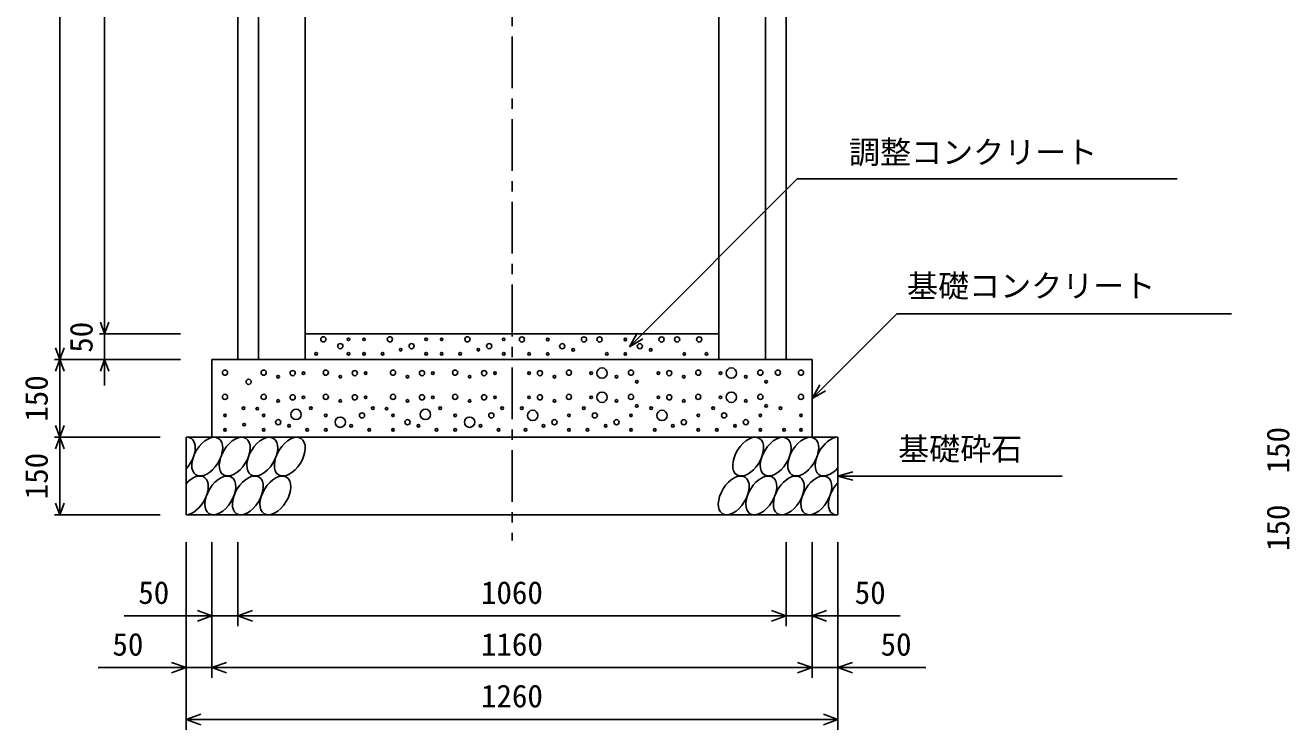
# Model space of a CAD drawing. Units: millimetres, scale not verified. Extents: x -16800 to 16800, y -5940 to 5940.
# Drawn here: x 8659 to 11103, y -2837 to -1475 of the extents above; entities that cross this region are included whole.
import ezdxf
from ezdxf.enums import TextEntityAlignment as Align

# ---------------------------------------------------------------- set-up
doc = ezdxf.new("R2010")
doc.units = ezdxf.units.MM
doc.header["$LTSCALE"] = 20
doc.linetypes.add('CHAIN1', pattern=[8, 5, -1, 1, -1])
for name, color, linetype, lineweight in [('0-0_DIM', 7, 'Continuous', 25), ('0-2_HATCH', 6, 'Continuous', 25), ('0-5_OUTLINE', 3, 'Continuous', 25)]:
    doc.layers.add(name, color=color, linetype=linetype, lineweight=lineweight)
doc.styles.add('ＭＳ ゴシック', font='')
doc.styles.get('ＭＳ ゴシック').set_extended_font_data('MS Gothic')

msp = doc.modelspace()

# ---------------------------------------------------------------- linework, layer by layer
at = {"layer": '0-0_DIM', "linetype": 'CHAIN1'}
msp.add_line((9600, -376.66), (9600, -2471.66), dxfattribs=at)
at = {"layer": '0-0_DIM'}
for p, q in [((8725.8, -411.66), (8725.8, -2121.66)), ((8812.46, -2071.66), (8812.46, -571.66)), ((9826.92, -2096.66), (10151.38, -1772.2)), ((10151.38, -1772.2), (10885.74, -1772.2)), ((10343.65, -2033.01), (10180, -2196.66)), ((10343.65, -2033.01), (10990.53, -2033.01)), ((8802.46, -2071.66), (8959.13, -2071.66)), ((8812.46, -2071.66), (8812.46, -2121.66)), ((9826.92, -2096.66), (9841.92, -2070.68)), ((9826.92, -2096.66), (9852.9, -2081.66)), ((8715.8, -2121.66), (8959.13, -2121.66)), ((8725.8, -2271.66), (8725.8, -2121.66)), ((8812.46, -2171.66), (8812.46, -2121.66)), ((10180, -2196.66), (10195, -2170.68)), ((10180, -2196.66), (10205.98, -2181.66)), ((8715.8, -2271.66), (8920, -2271.66)), ((8725.8, -2271.66), (8725.8, -2421.66)), ((10230, -2346.66), (10258.98, -2338.9)), ((10230, -2346.66), (10663.31, -2346.66)), ((10230, -2346.66), (10258.98, -2354.43)), ((8715.8, -2421.66), (8920, -2421.66)), ((8970, -2837.18), (8970, -2474.83)), ((9020, -2737.18), (9020, -2474.83)), ((9070, -2637.18), (9070, -2474.83)), ((10130, -2637.18), (10130, -2474.83)), ((10180, -2737.18), (10180, -2474.83)), ((10230, -2837.18), (10230, -2474.83)), ((8850, -2617.18), (9070, -2617.18)), ((9070, -2617.18), (10130, -2617.18)), ((10350, -2617.18), (10130, -2617.18)), ((8800, -2717.18), (9020, -2717.18)), ((9020, -2717.18), (10180, -2717.18)), ((10400, -2717.18), (10180, -2717.18)), ((8970, -2817.18), (10230, -2817.18))]:
    msp.add_line(p, q, dxfattribs=at)
for points in [[(8820.67, -2049.11), (8812.46, -2071.66), (8804.26, -2049.11)], [(8734.01, -2099.11), (8725.8, -2121.66), (8717.59, -2099.11)], [(8734.01, -2144.21), (8725.8, -2121.66), (8717.59, -2144.21)], [(8820.67, -2144.21), (8812.46, -2121.66), (8804.26, -2144.21)], [(8734.01, -2249.11), (8725.8, -2271.66), (8717.59, -2249.11)], [(8734.01, -2294.21), (8725.8, -2271.66), (8717.59, -2294.21)], [(8734.01, -2399.11), (8725.8, -2421.66), (8717.59, -2399.11)], [(8991.81, -2606.92), (9020, -2617.18), (8991.81, -2627.44)], [(9098.19, -2627.44), (9070, -2617.18), (9098.19, -2606.92)], [(10101.81, -2606.92), (10130, -2617.18), (10101.81, -2627.44)], [(10208.19, -2606.92), (10180, -2617.18), (10208.19, -2627.44)], [(8941.81, -2706.92), (8970, -2717.18), (8941.81, -2727.44)], [(9048.19, -2727.44), (9020, -2717.18), (9048.19, -2706.92)], [(10151.81, -2706.92), (10180, -2717.18), (10151.81, -2727.44)], [(10258.19, -2706.92), (10230, -2717.18), (10258.19, -2727.44)], [(8998.19, -2827.44), (8970, -2817.18), (8998.19, -2806.92)], [(10201.81, -2806.92), (10230, -2817.18), (10201.81, -2827.44)]]:
    msp.add_lwpolyline(points, dxfattribs=at)
at = {"layer": '0-2_HATCH'}
for centre, radius in [((9235.3, -2082.35), 5), ((9363.88, -2082.35), 5), ((9513.88, -2082.35), 5), ((9268.08, -2095.48), 5), ((9283.97, -2082.35), 2.5), ((9313.97, -2082.35), 2.5), ((9384.9, -2102.49), 2.5), ((9405.93, -2095.48), 5), ((9433.97, -2082.35), 2.5), ((9463.97, -2082.35), 2.5), ((9534.9, -2102.49), 2.5), ((9555.93, -2095.48), 5), ((9583.97, -2082.35), 2.5), ((9619.13, -2082.63), 5), ((9669.04, -2082.63), 2.5), ((9697.08, -2095.77), 5), ((9718.11, -2102.77), 2.5), ((9739.13, -2082.63), 5), ((9769.13, -2082.63), 5), ((9819.04, -2082.63), 2.5), ((9847.08, -2095.77), 5), ((9868.11, -2102.77), 2.5), ((9889.13, -2082.63), 5), ((9919.13, -2082.63), 5), ((9961.87, -2082.63), 5), ((9221.28, -2110.36), 2.5), ((9283.97, -2110.36), 2.5), ((9313.97, -2110.36), 2.5), ((9349.86, -2110.36), 2.5), ((9433.97, -2110.36), 2.5), ((9463.97, -2110.36), 2.5), ((9499.86, -2110.36), 2.5), ((9583.97, -2110.36), 2.5), ((9633.15, -2110.65), 2.5), ((9669.04, -2110.65), 2.5), ((9783.15, -2110.65), 2.5), ((9819.04, -2110.65), 2.5), ((9933.15, -2110.65), 2.5), ((9975.89, -2110.65), 2.5), ((9045.17, -2146.81), 5), ((9119.97, -2146.81), 5), ((9176.04, -2147.68), 5), ((9197.07, -2147.68), 2.5), ((9239.97, -2146.81), 5), ((9296.04, -2147.68), 5), ((9317.07, -2147.68), 2.5), ((9369.97, -2146.81), 5), ((9426.04, -2147.68), 5), ((9447.07, -2147.68), 2.5), ((9489.97, -2146.81), 5), ((9546.04, -2147.68), 5), ((9567.07, -2147.68), 2.5), ((9632.93, -2147.68), 2.5), ((9653.96, -2147.68), 5), ((9710.03, -2146.81), 5), ((9752.93, -2147.68), 2.5), ((9773.96, -2147.68), 10), ((9830.03, -2146.81), 5), ((9882.93, -2147.68), 2.5), ((9903.96, -2147.68), 5), ((9960.03, -2146.81), 5), ((10002.93, -2147.68), 2.5), ((10023.96, -2147.68), 10), ((10080.03, -2146.81), 5), ((10113.9, -2146.81), 5), ((10158.55, -2146.81), 5), ((9090.94, -2164.58), 5), ((9148.01, -2154.69), 2.5), ((9268.01, -2154.69), 2.5), ((9398.01, -2154.69), 2.5), ((9518.01, -2154.69), 2.5), ((9681.99, -2154.69), 2.5), ((9801.99, -2154.69), 2.5), ((9841.37, -2164.38), 2.5), ((9931.99, -2154.69), 2.5), ((10051.99, -2154.69), 2.5), ((10091.37, -2164.38), 2.5), ((9045.17, -2193.61), 5), ((9119.97, -2193.61), 5), ((9148.01, -2201.49), 2.5), ((9176.04, -2194.48), 5), ((9197.07, -2194.48), 2.5), ((9239.97, -2193.61), 5), ((9268.01, -2201.49), 2.5), ((9296.04, -2194.48), 5), ((9317.07, -2194.48), 2.5), ((9369.97, -2193.61), 5), ((9398.01, -2201.49), 2.5), ((9426.04, -2194.48), 5), ((9447.07, -2194.48), 2.5), ((9489.97, -2193.61), 5), ((9518.01, -2201.49), 2.5), ((9546.04, -2194.48), 5), ((9567.07, -2194.48), 2.5), ((9632.93, -2194.48), 2.5), ((9653.96, -2194.48), 5), ((9681.99, -2201.49), 2.5), ((9710.03, -2193.61), 5), ((9752.93, -2194.48), 2.5), ((9773.96, -2194.48), 10), ((9801.99, -2201.49), 2.5), ((9830.03, -2193.61), 5), ((9882.93, -2194.48), 2.5), ((9903.96, -2194.48), 5), ((9931.99, -2201.49), 2.5), ((9960.03, -2193.61), 5), ((10002.93, -2194.48), 2.5), ((10023.96, -2194.48), 10), ((10051.99, -2201.49), 2.5), ((10080.03, -2193.61), 5), ((10158.55, -2193.61), 5), ((9081.09, -2215.5), 2.5), ((9107.55, -2216.4), 2.5), ((9182.58, -2227.5), 10), ((9211.09, -2215.5), 2.5), ((9331.09, -2215.5), 2.5), ((9357.55, -2216.4), 2.5), ((9432.58, -2227.5), 10), ((9461.09, -2215.5), 2.5), ((9581.09, -2215.5), 2.5), ((9618.91, -2215.5), 2.5), ((9639.94, -2229.5), 10), ((9738.91, -2215.5), 2.5), ((9841.37, -2211.18), 2.5), ((9868.91, -2215.5), 2.5), ((9889.94, -2229.5), 10), ((9988.91, -2215.5), 2.5), ((10091.37, -2211.18), 2.5), ((10118.91, -2215.5), 2.5), ((9045.17, -2229.5), 2.5), ((9082.36, -2247.44), 2.5), ((9119.97, -2229.5), 2.5), ((9148.01, -2242.63), 5), ((9169.03, -2249.64), 2.5), ((9239.97, -2229.5), 2.5), ((9268.01, -2242.63), 10), ((9289.03, -2249.64), 2.5), ((9310.06, -2229.5), 5), ((9369.97, -2229.5), 2.5), ((9398.01, -2242.63), 5), ((9419.03, -2249.64), 2.5), ((9489.97, -2229.5), 2.5), ((9518.01, -2242.63), 10), ((9539.03, -2249.64), 2.5), ((9560.06, -2229.5), 5), ((9660.97, -2249.64), 2.5), ((9681.99, -2242.63), 5), ((9710.03, -2229.5), 2.5), ((9759.94, -2229.5), 5), ((9780.97, -2249.64), 2.5), ((9801.99, -2242.63), 5), ((9830.03, -2229.5), 2.5), ((9910.97, -2249.64), 2.5), ((9931.99, -2242.63), 5), ((9960.03, -2229.5), 2.5), ((10009.94, -2229.5), 5), ((10030.97, -2249.64), 2.5), ((10051.99, -2242.63), 5), ((10080.03, -2229.5), 2.5), ((10158.55, -2229.5), 2.5), ((9045.17, -2257.52), 2.5), ((9119.97, -2257.52), 2.5), ((9204.08, -2257.52), 2.5), ((9239.97, -2257.52), 2.5), ((9324.08, -2257.52), 2.5), ((9369.97, -2257.52), 2.5), ((9454.08, -2257.52), 2.5), ((9489.97, -2257.52), 2.5), ((9574.08, -2257.52), 2.5), ((9625.92, -2257.52), 2.5), ((9710.03, -2257.52), 2.5), ((9745.92, -2257.52), 2.5), ((9830.03, -2257.52), 2.5), ((9875.92, -2257.52), 2.5), ((9960.03, -2257.52), 2.5), ((9995.92, -2257.52), 2.5), ((10080.03, -2257.52), 2.5), ((10125.92, -2257.52), 2.5), ((10158.55, -2257.52), 2.5)]:
    msp.add_circle(centre, radius, dxfattribs=at)
for centre, start_param, end_param in [((8957.64, -2309.18), 4.385593, 6.6745444), ((10216.14, -2309.18), 0.3357715, 4.4411806), ((8982.96, -2384.17), 3.5111464, 7.548991), ((10241.46, -2384.17), 1.2110787, 3.5658734)]:
    msp.add_ellipse(centre, major_axis=(21.81, 35.31), ratio=0.5792, start_param=start_param, end_param=end_param, dxfattribs=at)
for centre in [(9010.84, -2309.18), (9064.05, -2309.18), (9117.26, -2309.18), (9170.47, -2309.18), (10056.51, -2309.18), (10109.72, -2309.18), (10162.93, -2309.18), (9036.16, -2384.17), (9089.37, -2384.17), (9142.58, -2384.17), (10028.63, -2384.17), (10081.84, -2384.17), (10135.04, -2384.17), (10188.25, -2384.17)]:
    msp.add_ellipse(centre, major_axis=(21.81, 35.31), ratio=0.5792, dxfattribs=at)
at = {"layer": '0-5_OUTLINE'}
for p, q in [((9070, -444.66), (9070, -2121.66)), ((10130, -444.66), (10130, -2121.66)), ((9110, -671.66), (9110, -2121.66)), ((10090, -671.66), (10090, -2121.66)), ((9200, -771.66), (9200, -2121.66)), ((10000, -771.66), (10000, -2121.66)), ((9200, -2071.66), (10000, -2071.66)), ((9020, -2121.66), (9020, -2271.66)), ((9020, -2121.66), (10180, -2121.66)), ((9070, -2121.66), (9200, -2121.66)), ((10130, -2121.66), (10000, -2121.66)), ((10180, -2121.66), (10180, -2271.66)), ((8970, -2271.66), (8970, -2421.66)), ((8970, -2271.66), (10230, -2271.66)), ((10230, -2271.66), (10230, -2421.66)), ((8970, -2421.66), (10230, -2421.66))]:
    msp.add_line(p, q, dxfattribs=at)

# ---------------------------------------------------------------- texts
at = {"layer": '0-0_DIM', "style": 'ＭＳ ゴシック'}
for s, p in [('調整コンクリート', (10251.38, -1755.77)), ('基礎コンクリート', (10363.65, -2014.27)), ('基礎砕石', (10346.32, -2329.49)), ('50', (8877.56, -2607.18)), ('1060', (9540, -2607.18)), ('50', (10262.44, -2607.18)), ('50', (8827.56, -2707.18)), ('1160', (9540, -2707.18)), ('50', (10312.44, -2707.18)), ('1260', (9540, -2807.18))]:
    msp.add_text(s, height=43.99, dxfattribs=at).set_placement(p, align=Align.BOTTOM_LEFT)
for s, p in [('50', (8802.46, -2108.34)), ('150', (8715.8, -2241.66)), ('150', (11115.8, -2341.66)), ('150', (8715.8, -2391.66)), ('150', (11115.8, -2491.66))]:
    msp.add_text(s, height=43.99, rotation=90, dxfattribs=at).set_placement(p, align=Align.BOTTOM_LEFT)

doc.saveas('drawing.dxf')
